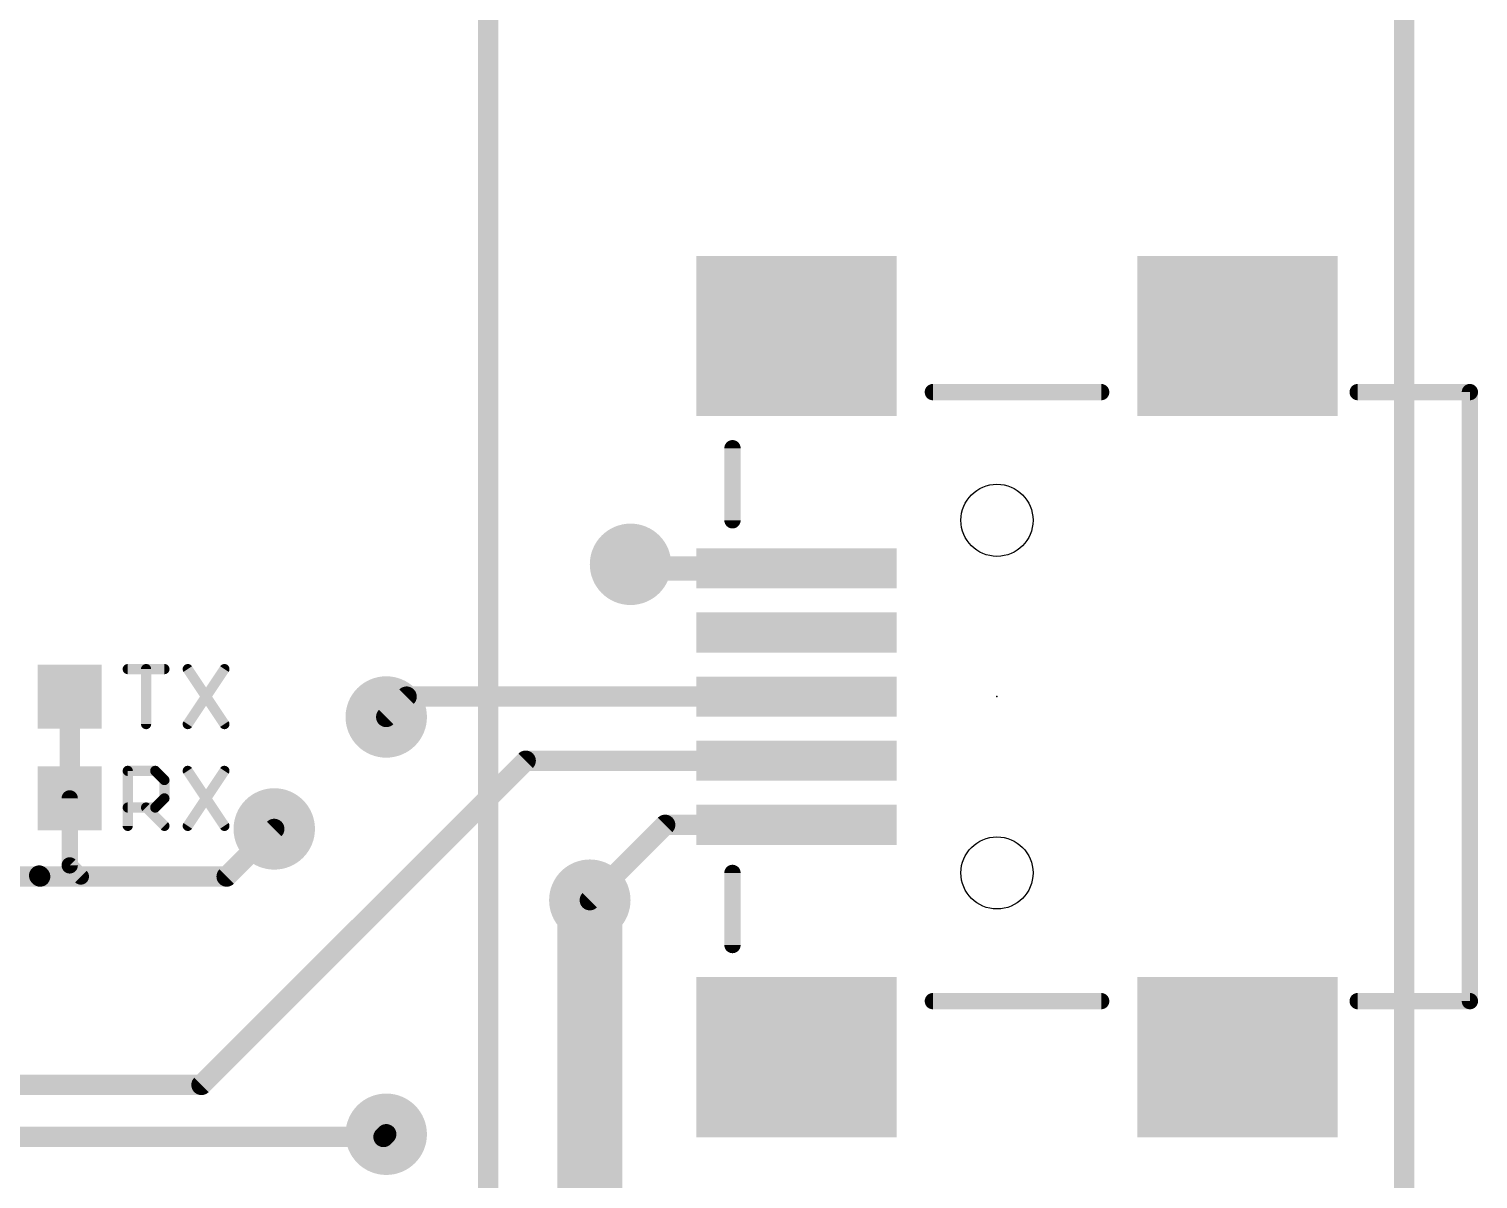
# Model space of a CAD drawing. Extents: x -27 to 95, y -17 to 50.
# Drawn here: x 76.82 to 94.9, y 10.49 to 24.84 of the extents above; entities that cross this region are included whole.
import ezdxf

# ---------------------------------------------------------------- set-up
doc = ezdxf.new("R2010")
doc.units = 0
for name, color, linetype in [('1', 12, 'CONTINUOUS'), ('16', 132, 'CONTINUOUS'), ('18', 110, 'CONTINUOUS'), ('20', 53, 'CONTINUOUS'), ('21', 41, 'CONTINUOUS'), ('23', 53, 'CONTINUOUS'), ('51', 53, 'CONTINUOUS')]:
    doc.layers.add(name, color=color, linetype=linetype)

# ---------------------------------------------------------------- blocks, each defined once
blk = doc.blocks.new('RECT')
blk.add_solid([(-0.5, -0.5), (0.5, -0.5), (-0.5, 0.5), (0.5, 0.5)])
blk = doc.blocks.new('ROUNDV')
at = {"const_width": 0.5}
blk.add_lwpolyline([(0, -0.25, 1), (0, 0.25, 1), (0, -0.25)], format="xyb", dxfattribs=at)

msp = doc.modelspace()

# ---------------------------------------------------------------- linework, layer by layer
at = {"layer": '1'}
for points, const_width in [([(93.98, 46.99), (93.98, 2.54)], 0.254), ([(82.55, 25.4), (82.55, 8.89)], 0.254), ([(93.98, 8.89), (93.98, 25.4)], 0.254), ([(84.379, 18.11), (84.328, 18.161)], 0.3048), ([(86.4, 18.11), (84.379, 18.11)], 0.3048), ([(77.331, 16.51), (77.331, 15.24)], 0.254), ([(81.534, 16.51), (81.28, 16.256)], 0.254), ([(86.4, 16.51), (81.534, 16.51)], 0.254), ([(83.02, 15.71), (78.975, 11.665)], 0.254), ([(86.4, 15.71), (83.02, 15.71)], 0.254), ([(77.331, 15.24), (77.331, 14.404)], 0.2032), ([(84.76, 14.91), (83.82, 13.97)], 0.254), ([(86.4, 14.91), (84.76, 14.91)], 0.254), ([(79.289, 14.265), (79.883, 14.859)], 0.254), ([(77.331, 14.404), (77.47, 14.265)], 0.2032), ([(70.966, 14.265), (76.962, 14.265)], 0.254), ([(76.95, 14.277), (76.962, 14.265)], 0.254), ([(76.962, 14.265), (77.47, 14.265)], 0.254), ([(77.47, 14.265), (79.289, 14.265)], 0.254), ([(83.82, 13.97), (83.82, 10.033)], 0.8128), ([(70.966, 11.665), (78.975, 11.665)], 0.254), ([(70.966, 11.015), (81.246, 11.015)], 0.254), ([(81.246, 11.015), (81.28, 11.049)], 0.254)]:
    msp.add_lwpolyline(points, dxfattribs=dict(at, const_width=const_width))
for points, const_width in [([(84.3819, 18.2149, 1), (84.2741, 18.1071)], 0.1524), ([(84.379, 18.1862, 1), (84.379, 18.0338)], 0.1524), ([(86.4, 18.0338, 1), (86.4, 18.1862)], 0.1524), ([(84.3251, 18.0561, 1), (84.4329, 18.1639)], 0.1524), ([(77.3945, 16.51, 1), (77.2675, 16.51)], 0.127), ([(81.534, 16.5735, 1), (81.534, 16.4465)], 0.127), ([(81.5789, 16.4651, 1), (81.4891, 16.5549)], 0.127), ([(86.4, 16.4465, 1), (86.4, 16.5735)], 0.127), ([(81.2351, 16.3009, 1), (81.3249, 16.2111)], 0.127), ([(83.02, 15.7735, 1), (83.02, 15.6465)], 0.127), ([(83.0649, 15.6651, 1), (82.9751, 15.7549)], 0.127), ([(86.4, 15.6465, 1), (86.4, 15.7735)], 0.127), ([(77.2675, 15.24, 1), (77.3945, 15.24)], 0.127), ([(77.3818, 15.24, 1), (77.2802, 15.24)], 0.1016), ([(84.76, 14.9735, 1), (84.76, 14.8465)], 0.127), ([(84.8049, 14.8651, 1), (84.7151, 14.9549)], 0.127), ([(86.4, 14.8465, 1), (86.4, 14.9735)], 0.127), ([(79.9279, 14.8141, 1), (79.8381, 14.9039)], 0.127), ([(77.3669, 14.4399, 1), (77.2951, 14.3681)], 0.1016), ([(76.9949, 14.3219, 1), (76.9051, 14.2321)], 0.127), ([(76.962, 14.3285, 1), (76.962, 14.2015)], 0.127), ([(76.9171, 14.2201, 1), (77.0069, 14.3099)], 0.127), ([(76.962, 14.2015, 1), (76.962, 14.3285)], 0.127), ([(77.2802, 14.404, 1), (77.3818, 14.404)], 0.1016), ([(77.47, 14.3285, 1), (77.47, 14.2015)], 0.127), ([(77.4341, 14.2291, 1), (77.5059, 14.3009)], 0.1016), ([(77.47, 14.2015, 1), (77.47, 14.3285)], 0.127), ([(79.2441, 14.3099, 1), (79.3339, 14.2201)], 0.127), ([(79.289, 14.2015, 1), (79.289, 14.3285)], 0.127), ([(84.0232, 13.97, 1), (83.6168, 13.97)], 0.4064), ([(83.7751, 14.0149, 1), (83.8649, 13.9251)], 0.127), ([(78.9301, 11.7099, 1), (79.0199, 11.6201)], 0.127), ([(78.975, 11.6015, 1), (78.975, 11.7285)], 0.127), ([(81.2011, 11.0599, 1), (81.2909, 10.9701)], 0.127), ([(81.3249, 11.0041, 1), (81.2351, 11.0939)], 0.127), ([(81.246, 10.9515, 1), (81.246, 11.0785)], 0.127)]:
    msp.add_lwpolyline(points, format="xyb", dxfattribs=dict(at, const_width=const_width))
at = {"layer": '16', "const_width": 0.254}
msp.add_lwpolyline([(93.98, 46.99), (93.98, 2.54)], dxfattribs=at)
at = {"layer": '20', "const_width": 0.254}
msp.add_lwpolyline([(93.98, 2.54), (93.98, 46.99)], dxfattribs=at)
at = {"layer": '20'}
for centre in [(88.9, 18.71), (88.9, 14.31)]:
    msp.add_circle(centre, 0.45, dxfattribs=at)
at = {"layer": '21'}
for points, const_width in [([(88.1, 20.31), (90.2, 20.31)], 0.2032), ([(85.6, 18.71), (85.6, 19.61)], 0.2032), ([(78.0551, 16.8535), (78.5127, 16.8535)], 0.127), ([(78.2839, 16.1671), (78.2839, 16.8535)], 0.127), ([(78.8035, 16.8535), (79.2611, 16.1671)], 0.127), ([(79.2611, 16.8535), (78.8035, 16.1671)], 0.127), ([(78.0551, 14.8971), (78.0551, 15.5835)], 0.127), ([(78.0551, 15.5835), (78.3983, 15.5835)], 0.127), ([(78.3983, 15.5835), (78.5127, 15.4691)], 0.127), ([(78.8035, 15.5835), (79.2611, 14.8971)], 0.127), ([(79.2611, 15.5835), (78.8035, 14.8971)], 0.127), ([(78.5127, 15.4691), (78.5127, 15.2403)], 0.127), ([(78.3983, 15.1259), (78.0551, 15.1259)], 0.127), ([(78.2839, 15.1259), (78.5127, 14.8971)], 0.127), ([(78.5127, 15.2403), (78.3983, 15.1259)], 0.127), ([(85.6, 13.41), (85.6, 14.31)], 0.2032), ([(90.2, 12.71), (88.1, 12.71)], 0.2032)]:
    msp.add_lwpolyline(points, dxfattribs=dict(at, const_width=const_width))
for points, const_width in [([(88.1, 20.3608, 1), (88.1, 20.2592)], 0.1016), ([(90.2, 20.2592, 1), (90.2, 20.3608)], 0.1016), ([(85.6508, 19.61, 1), (85.5492, 19.61)], 0.1016), ([(85.5492, 18.71, 1), (85.6508, 18.71)], 0.1016), ([(78.0551, 16.8852, 1), (78.0551, 16.8217)], 0.0635), ([(78.3156, 16.8535, 1), (78.2521, 16.8535)], 0.0635), ([(78.5127, 16.8217, 1), (78.5127, 16.8852)], 0.0635), ([(78.8299, 16.8711, 1), (78.7771, 16.8359)], 0.0635), ([(79.2875, 16.8359, 1), (79.2347, 16.8711)], 0.0635), ([(78.2521, 16.1671, 1), (78.3156, 16.1671)], 0.0635), ([(78.7771, 16.1847, 1), (78.8299, 16.1495)], 0.0635), ([(79.2347, 16.1495, 1), (79.2875, 16.1847)], 0.0635), ([(78.0868, 15.5835, 1), (78.0233, 15.5835)], 0.0635), ([(78.0551, 15.6152, 1), (78.0551, 15.5517)], 0.0635), ([(78.4207, 15.6059, 1), (78.3758, 15.561)], 0.0635), ([(78.3983, 15.5517, 1), (78.3983, 15.6152)], 0.0635), ([(78.8299, 15.6011, 1), (78.7771, 15.5659)], 0.0635), ([(79.2875, 15.5659, 1), (79.2347, 15.6011)], 0.0635), ([(78.5444, 15.4691, 1), (78.4809, 15.4691)], 0.0635), ([(78.4902, 15.4466, 1), (78.5351, 15.4915)], 0.0635), ([(78.0551, 15.1576, 1), (78.0551, 15.0941)], 0.0635), ([(78.3063, 15.1483, 1), (78.2614, 15.1034)], 0.0635), ([(78.3983, 15.0941, 1), (78.3983, 15.1576)], 0.0635), ([(78.4809, 15.2403, 1), (78.5444, 15.2403)], 0.0635), ([(78.5351, 15.2178, 1), (78.4902, 15.2627)], 0.0635), ([(78.3758, 15.1483, 1), (78.4207, 15.1034)], 0.0635), ([(78.0233, 14.8971, 1), (78.0868, 14.8971)], 0.0635), ([(78.4902, 14.8746, 1), (78.5351, 14.9196)], 0.0635), ([(78.7771, 14.9147, 1), (78.8299, 14.8795)], 0.0635), ([(79.2347, 14.8795, 1), (79.2875, 14.9147)], 0.0635), ([(85.6508, 14.31, 1), (85.5492, 14.31)], 0.1016), ([(85.5492, 13.41, 1), (85.6508, 13.41)], 0.1016), ([(88.1, 12.7608, 1), (88.1, 12.6592)], 0.1016), ([(90.2, 12.6592, 1), (90.2, 12.7608)], 0.1016)]:
    msp.add_lwpolyline(points, format="xyb", dxfattribs=dict(at, const_width=const_width))
at = {"layer": '23'}
msp.add_point((88.9, 16.51), dxfattribs=at)
at = {"layer": '51', "const_width": 0.2032}
for points in [[(94.8, 20.31), (93.4, 20.31)], [(94.8, 12.71), (94.8, 20.31)], [(94.8, 12.71), (93.4, 12.71)]]:
    msp.add_lwpolyline(points, dxfattribs=at)
at = {"layer": '51', "const_width": 0.1016}
for points in [[(93.4, 20.3608, 1), (93.4, 20.2592)], [(94.8508, 20.31, 1), (94.7492, 20.31)], [(94.8, 20.2592, 1), (94.8, 20.3608)], [(93.4, 12.7608, 1), (93.4, 12.6592)], [(94.7492, 12.71, 1), (94.8508, 12.71)], [(94.8, 12.6592, 1), (94.8, 12.7608)]]:
    msp.add_lwpolyline(points, format="xyb", dxfattribs=at)

# ---------------------------------------------------------------- block references
at = {"layer": '1'}
for p, xscale, yscale, rotation in [((86.4, 21.01), 2.5, 2, 180), ((91.9, 21.01), 2.5, 2, 180), ((86.4, 18.11), 2.5, 0.5, 180), ((86.4, 17.31), 2.5, 0.5, 180), ((77.331, 16.51), 0.8, 0.8, 90), ((86.4, 16.51), 2.5, 0.5, 180), ((86.4, 15.71), 2.5, 0.5, 180), ((77.331, 15.24), 0.8, 0.8, 90), ((86.4, 14.91), 2.5, 0.5, 180), ((86.4, 12.01), 2.5, 2, 180), ((91.9, 12.01), 2.5, 2, 180)]:
    msp.add_blockref('RECT', p, dxfattribs=dict(at, xscale=xscale, yscale=yscale, rotation=rotation))
at = {"layer": '18', "xscale": 1.016, "yscale": 1.016}
for p in [(84.328, 18.161), (84.328, 18.161), (81.28, 16.256), (81.28, 16.256), (79.883, 14.859), (79.883, 14.859), (83.82, 13.97), (83.82, 13.97), (81.28, 11.049), (81.28, 11.049)]:
    msp.add_blockref('ROUNDV', p, dxfattribs=at)

doc.saveas('drawing.dxf')
